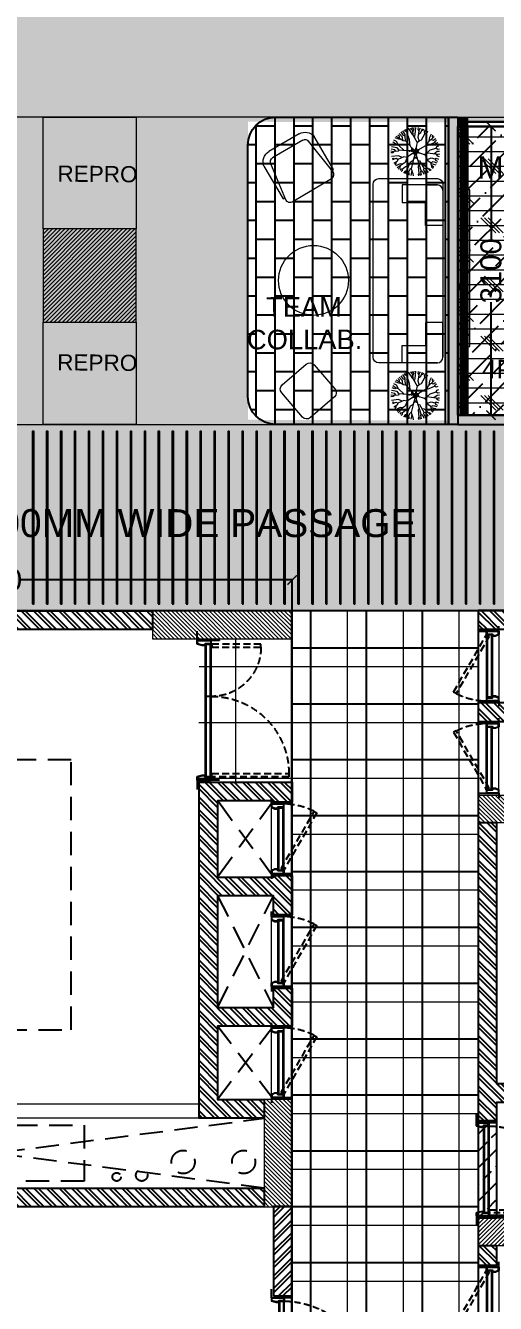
# Model space of a CAD drawing. Header units: millimetres. Extents: x 263321 to 2483465, y 33647 to 614421.
# Drawn here: x 2361209 to 2366257, y 402142 to 415866 of the extents above; entities that cross this region are included whole.
import ezdxf

# ---------------------------------------------------------------- set-up
doc = ezdxf.new("R2010")
doc.units = ezdxf.units.MM
doc.header["$PDMODE"] = 3
doc.linetypes.add('HIDDEN', pattern=[0.375, 0.25, -0.125])
for name, color, linetype, lineweight in [('A- Loose furniture', 11, 'Continuous', 5), ('A-FURN-HUMAN', 252, 'Continuous', 9), ('A-FURN-LOOSE', 24, 'Continuous', 18), ('A-FURN-MODULAR-TABLETOP', 250, 'Continuous', 13), ('A-GLASS PARTITION', 5, 'Continuous', 18), ('A-GYPSUM PARTITION', 250, 'Continuous', 35), ('A-PLAN-COLUMN', 3, 'Continuous', 0), ('A-PLAN-RCC-HATCH', 8, 'Continuous', 13), ('A-PLAN-THIN', 251, 'Continuous', 15), ('FURNITURE', 30, 'Continuous', 5), ('TOA- AV', 7, 'Continuous', 9), ('TOA-FL-CPT-1', 8, 'Continuous', 5), ('TOA-FL-CPT-4', 8, 'Continuous', 5), ('TOA-FL-TILE-3', 8, 'Continuous', 5)]:
    doc.layers.add(name, color=color, linetype=linetype, lineweight=lineweight)
for name, color, linetype in [('A-PLAN-DOOR', 7, 'Continuous'), ('A-PLAN-GRANITE', 5, 'Continuous'), ('A-PLAN-HIDDEN', 1, 'HIDDEN'), ('A-PLAN-PLASTER', 67, 'Continuous'), ('A-PLAN-TEXT', 4, 'Continuous'), ('A-PLAN-TILE', 32, 'Continuous'), ('A-PLAN-WALL', 6, 'Continuous'), ('A-PLAN-WALL HATCH', 8, 'Continuous'), ('CEILING TOA', 250, 'Continuous'), ('FIN WALL GRAPHIC', 10, 'Continuous'), ('FLOORING TOA', 7, 'Continuous'), ('TEXT', 250, 'Continuous'), ('TOA-FC-MODULAR', 7, 'Continuous')]:
    doc.layers.add(name, color=color, linetype=linetype)
doc.layers.add('GRAPHIC 3- ENCLOSED AREAS', color=7, linetype='Continuous', true_color=0x408c3b)
doc.styles.add('ARIAL', font='arial.ttf')
doc.styles.add('TEXT @ 150', font='arial.ttf', dxfattribs={"height": 225})
doc.dimstyles.new('DIM @ 150', dxfattribs={"dimtxt": 225, "dimasz": 100, "dimexe": 1, "dimexo": 0, "dimgap": 0.5, "dimtad": 0, "dimdec": 0, "dimzin": 0, "dimdsep": 46, "dimtxsty": 'TEXT @ 150', "dimblk": 'ARCHTICK', "dimcen": -2, "dimclrd": 8, "dimclre": 8, "dimclrt": 256, "dimadec": 0, "dimazin": 0, "dimtfac": 1, "dimtdec": 0, "dimtofl": 0, "dimtmove": 0, "dimatfit": 3, "dimldrblk": 'OPEN90', "dimfxl": 1, "dimtolj": 1, "dimtzin": 0, "dimlwd": -1, "dimlwe": -1, "dimarcsym": 0})
pattern_1 = [(315, (10712.74, -302687.64), (67.35192, 67.35192), []), (315, (10712.74, -302732.54), (67.35192, 67.35192), [])]
pattern_2 = [(135, (-199887.5, -305320), (-67.35192, -67.35192), []), (135, (-199887.5, -305275.1), (-67.35192, -67.35192), [])]

# ---------------------------------------------------------------- blocks, each defined once
blk = doc.blocks.new('Columns')
at = {"layer": 'A-PLAN-RCC-HATCH'}
h = blk.add_hatch(dxfattribs=at)
h.set_pattern_fill('ANSI31', color=256, scale=250, style=0)
h.set_pattern_definition([(45, (425397.9, -590762.232), (-22.0970869, 22.0970869), [])])
h.paths.add_polyline_path([(-15160, 1537), (-14160, 1537), (-14160, 2537), (-15160, 2537)])
at = {"layer": 'A-PLAN-COLUMN', "elevation": 0}
blk.add_lwpolyline([(-15160, 1537), (-14160, 1537), (-14160, 2537), (-15160, 2537)], close=True, dxfattribs=at)
blk = doc.blocks.new('A$C3F28102C')
at = {"layer": 'A-PLAN-DOOR'}
h = blk.add_hatch(dxfattribs=at)
h.set_pattern_fill('ANSI31', color=256, style=0)
h.set_pattern_definition([(315, (-1529.3283, 1000.1135), (-0.44194174, -0.44194174), [])])
h.paths.add_polyline_path([(1, -15), (0, -15), (0, 0), (1, 0)])
h.paths.add_polyline_path([(1, 0), (1, 0), (0, 0), (0, 1, 0.115729)])
h.paths.add_polyline_path([(5, -15), (4, -15), (4, 0), (5, 0)])
h.paths.add_polyline_path([(5, 0), (4, 0), (4, 0, 0.115729), (5, 1)])
at = {"layer": 'A-PLAN-DOOR', "color": 2}
for points in [[(1, 0), (1, -15), (0, -15), (0, 1)], [(4, 0), (4, -15), (5, -15), (5, 1)]]:
    blk.add_lwpolyline(points, dxfattribs=at)
for radius in [3.42, 2.42]:
    blk.add_circle((2, 3), radius, dxfattribs=at)
blk = doc.blocks.new('Door 1500 mm')
at = {"layer": 'A-PLAN-DOOR'}
for p, q in [((-749, 145), (-749, 150)), ((749, 145), (749, 150)), ((710, 60), (-710, 60)), ((-710, 60), (-710, 0)), ((710, 53), (-710, 53)), ((710, 6), (-710, 6)), ((710, 0), (-710, 0)), ((-150, 0), (-150, 53)), ((710, 60), (710, 0))]:
    blk.add_line(p, q, dxfattribs=at)
for points in [[(-750, -90), (-750, -90), (-750, 150), (-851, 150)], [(750, -89), (750, 150), (851, 150)]]:
    blk.add_lwpolyline(points, dxfattribs=at)
for points in [[(-750, 8), (-749, 8), (-749, 142), (-750, 142)], [(-748, 1), (-716, 1), (-716, 63), (-701, 63), (-701, 95), (-715, 148), (-748, 148), (-748, 140), (-749, 140), (-749, 142), (-749, 150), (-714, 150), (-699, 95), (-699, 62), (-714, 62), (-714, 0), (-749, 0), (-749, 10), (-748, 10)], [(748, 1), (716, 1), (716, 63), (701, 63), (701, 95), (715, 148), (748, 148), (748, 140), (749, 140), (749, 142), (749, 150), (714, 150), (699, 95), (699, 62), (714, 62), (714, 0), (749, 0), (749, 10), (748, 10)], [(750, 8), (749, 8), (749, 142), (750, 142)]]:
    blk.add_lwpolyline(points, close=True, dxfattribs=at)
at = {"layer": 'A-PLAN-DOOR', "linetype": 'HIDDEN', "ltscale": 300}
for points in [[(-712, -7), (-679, -7), (-679, -535), (-712, -535)], [(712, -7), (679, -7), (679, -836), (712, -836)]]:
    blk.add_lwpolyline(points, close=True, dxfattribs=at)
for centre, radius, start, end in [((-679, -7), 529, 270, 0.757), ((679, -7), 829, 179.517, 270)]:
    blk.add_arc(centre, radius, start, end, dxfattribs=at)
at = {"layer": 'A-PLAN-DOOR', "extrusion": (0, 0, -1), "yscale": 0.9981851179673188, "zscale": -0.9981851179673188, "rotation": 180}
for p, xscale in [((714, 0), 0.9981851179673188), ((-714, 0), -0.9981851179673188)]:
    blk.add_blockref('A$C3F28102C', p, dxfattribs=dict(at, xscale=xscale))
blk = doc.blocks.new('shaft door 750')
at = {"layer": 'A-PLAN-DOOR'}
for p, q in [((335, 60), (-335, 60)), ((-335, 0), (-335, 60)), ((335, 53), (-335, 53)), ((335, 6), (-335, 6)), ((335, 0), (-335, 0)), ((335, 0), (335, 60)), ((-374, -70), (-374, -65)), ((-374, -65), (-374, -70))]:
    blk.add_line(p, q, dxfattribs=at)
at = {"layer": 'A-PLAN-DOOR', "linetype": 'HIDDEN', "ltscale": 300}
blk.add_lwpolyline([(337, 60), (320, 31), (-295, 387), (-279, 415)], close=True, dxfattribs=at)
at = {"layer": 'A-PLAN-DOOR'}
for points in [[(-375, 150), (-375, 150), (-375, -70), (-430, -70)], [(375, 150), (375, 150), (375, -70), (430, -70)]]:
    blk.add_lwpolyline(points, dxfattribs=at)
for points in [[(-375, 52), (-374, 52), (-374, -62), (-375, -62)], [(-373, 58), (-341, 58), (-341, -3), (-326, -3), (-326, -35), (-340, -68), (-373, -68), (-373, -60), (-374, -60), (-374, -62), (-374, -70), (-339, -70), (-324, -35), (-324, -2), (-339, -2), (-339, 60), (-374, 60), (-374, 50), (-373, 50)], [(373, 58), (341, 58), (341, -3), (326, -3), (326, -35), (340, -68), (373, -68), (373, -60), (374, -60), (374, -62), (374, -70), (339, -70), (324, -35), (324, -2), (339, -2), (339, 60), (374, 60), (374, 50), (373, 50)], [(375, 52), (374, 52), (374, -62), (375, -62)]]:
    blk.add_lwpolyline(points, close=True, dxfattribs=at)
at = {"layer": 'A-PLAN-DOOR', "linetype": 'HIDDEN', "ltscale": 300}
blk.add_arc((338, 60), 712, 152.6807, 180, dxfattribs=at)
at = {"layer": 'A-PLAN-THIN'}
for p, q in [((395, 150), (-395, 150)), ((375, -70), (-375, -70))]:
    blk.add_line(p, q, dxfattribs=at)
at = {"layer": 'A-PLAN-DOOR', "xscale": -0.9973404255317604, "yscale": 0.9973404255317604, "zscale": 0.9973404255317604}
blk.add_blockref('A$C3F28102C', (339, 60), dxfattribs=at)
blk = doc.blocks.new('AHU-1')
at = {"layer": 'A-PLAN-RCC-HATCH'}
h = blk.add_hatch(dxfattribs=at)
h.set_pattern_fill('ANSI31', color=256, scale=10, angle=90, style=0)
h.set_pattern_definition([(135, (10312.298, -303006.3), (-22.4506403, -22.4506403), [])])
h.paths.add_polyline_path([(2888, 3412), (2888, 3712), (1388, 3712), (1388, 3412)])
h = blk.add_hatch(dxfattribs=at)
h.set_pattern_fill('ANSI31', color=256, scale=10, angle=90, style=0)
h.set_pattern_definition([(135, (-181218.03, -403792.354), (-22.4506403, -22.4506403), [])])
h.paths.add_polyline_path([(2588, -2688), (2888, -2688), (2888, -1538), (2588, -1538)])
at = {"layer": 'A-PLAN-WALL HATCH'}
h = blk.add_hatch(dxfattribs=at)
h.set_pattern_fill('ANSI32', color=256, scale=10, angle=-90, style=0)
h.set_pattern_definition(pattern_1)
h.paths.add_polyline_path([(1388, 3712), (1388, 3512), (-3412, 3512), (-3412, -1538), (-3612, -1538), (-3612, 3712)])
h = blk.add_hatch(dxfattribs=at)
h.set_pattern_fill('ANSI32', color=256, scale=10, angle=-90, style=0)
h.set_pattern_definition(pattern_1)
h.paths.add_polyline_path([(2588, -1738), (1888, -1738), (1888, 1872), (2888, 1872), (2888, 1657), (2688, 1657), (2688, 1672), (2088, 1672), (2088, 852), (2688, 852), (2688, 867), (2888, 867), (2888, 447), (2688, 447), (2688, 652), (2088, 652), (2088, -548), (2688, -548), (2688, -343), (2888, -343), (2888, -748), (2088, -748), (2088, -1538), (2588, -1538)])
h = blk.add_hatch(dxfattribs=at)
h.set_pattern_fill('ANSI32', color=256, scale=10, angle=-90, style=0)
h.set_pattern_definition(pattern_1)
h.paths.add_polyline_path([(2588, -2688), (-3212, -2688), (-3212, -2488), (2588, -2488)])
at = {"layer": 'A-PLAN-COLUMN', "elevation": 0}
for points in [[(2888, 3412), (2888, 3712), (1388, 3712), (1388, 3412)], [(2588, -2688), (2888, -2688), (2888, -1538), (2588, -1538)]]:
    blk.add_lwpolyline(points, close=True, dxfattribs=at)
at = {"layer": 'A-PLAN-HIDDEN', "ltscale": 1000}
for p, q in [((2688, 852), (2088, 1672)), ((2688, 1672), (2088, 852)), ((2088, 652), (2688, -548)), ((2088, -548), (2688, 652)), ((2688, -748), (2088, -1538)), ((2688, -1538), (2088, -748)), ((-3212, -2488), (2588, -1738)), ((2588, -2488), (-3212, -1738))]:
    blk.add_line(p, q, dxfattribs=at)
at = {"layer": 'A-PLAN-HIDDEN', "ltscale": 1000, "elevation": 0}
for points in [[(-2087, -788), (513, -788), (513, 2112), (-2087, 2112)], [(-97, -2413), (-97, -1813), (653, -1813), (653, -2413)]]:
    blk.add_lwpolyline(points, close=True, dxfattribs=at)
at = {"layer": 'A-PLAN-HIDDEN', "ltscale": 1000}
for centre, radius in [((1717, -2208), 125), ((2367, -2208), 125), ((1003, -2368), 45.1), ((1272, -2351), 61.9)]:
    blk.add_circle(centre, radius, dxfattribs=at)
at = {"layer": 'A-PLAN-THIN'}
for p, q in [((1888, -1588), (-3212, -1588)), ((1888, -1738), (-3212, -1738))]:
    blk.add_line(p, q, dxfattribs=at)
at = {"layer": 'A-PLAN-WALL', "elevation": 0}
for points in [[(1388, 3712), (1388, 3512), (-3412, 3512), (-3412, -1538), (-3612, -1538), (-3612, 3712), (1388, 3712)], [(2588, -1738), (1888, -1738), (1888, 1872), (2888, 1872), (2888, 1657), (2688, 1657), (2688, 1672), (2088, 1672), (2088, 852), (2688, 852), (2688, 867), (2888, 867), (2888, 447), (2688, 447), (2688, 652), (2088, 652), (2088, -548), (2688, -548), (2688, -343), (2888, -343), (2888, -748), (2888, -748), (2888, -748), (2088, -748), (2088, -1538), (2588, -1538), (2588, -1738)], [(2588, -2688), (-3212, -2688), (-3212, -2488), (2588, -2488), (2588, -2688)]]:
    blk.add_lwpolyline(points, dxfattribs=at)
at = {"layer": 'A-PLAN-DOOR', "xscale": -1, "rotation": 90}
blk.add_blockref('Door 1500 mm', (2017, 2642), dxfattribs=at)
at = {"layer": 'A-PLAN-DOOR', "extrusion": (-4.04354e-14, 1.89327e-28, -1), "xscale": -1, "zscale": -1, "rotation": 90}
for p in [(-2738, 1262), (-2738, 52), (-2738, -1143)]:
    blk.add_blockref('shaft door 750', p, dxfattribs=at)
blk = doc.blocks.new('door')
at = {"layer": 'A-PLAN-DOOR'}
for p, q in [((-510, -12), (-510, 48)), ((-510, 48), (510, 48)), ((-510, 41), (510, 41)), ((510, -12), (510, 48)), ((-549, -97), (-549, -102)), ((-510, -6), (510, -6)), ((-510, -12), (510, -12)), ((549, -97), (549, -102))]:
    blk.add_line(p, q, dxfattribs=at)
at = {"layer": 'A-PLAN-DOOR', "linetype": 'HIDDEN', "ltscale": 300}
blk.add_lwpolyline([(-512, 55), (-479, 55), (-479, 1078), (-512, 1078)], close=True, dxfattribs=at)
at = {"layer": 'A-PLAN-DOOR'}
for points in [[(-550, 137), (-550, -102), (-651, -102)], [(550, 138), (550, 138), (550, -102), (651, -102)]]:
    blk.add_lwpolyline(points, dxfattribs=at)
for points in [[(-550, 40), (-549, 40), (-549, -94), (-550, -94)], [(-548, 46), (-516, 46), (-516, -16), (-501, -16), (-501, -47), (-515, -101), (-548, -101), (-548, -92), (-549, -92), (-549, -94), (-549, -102), (-514, -102), (-499, -47), (-499, -14), (-514, -14), (-514, 48), (-549, 48), (-549, 38), (-548, 38)], [(548, 46), (516, 46), (516, -16), (501, -16), (501, -47), (515, -101), (548, -101), (548, -92), (549, -92), (549, -94), (549, -102), (514, -102), (499, -47), (499, -14), (514, -14), (514, 48), (549, 48), (549, 38), (548, 38)], [(550, 40), (549, 40), (549, -94), (550, -94)]]:
    blk.add_lwpolyline(points, close=True, dxfattribs=at)
at = {"layer": 'A-PLAN-DOOR', "linetype": 'HIDDEN', "ltscale": 300}
blk.add_arc((-541, 27), 1053, 1.5218, 86.6042, dxfattribs=at)
at = {"layer": 'A-PLAN-DOOR', "extrusion": (0, 0, -1), "xscale": -0.9981851179673188, "yscale": 0.9981851179673188, "zscale": -0.9981851179673188}
blk.add_blockref('A$C3F28102C', (514, 48), dxfattribs=at)
blk = doc.blocks.new('Rest Room-1.01')
at = {"layer": 'A-PLAN-GRANITE'}
h = blk.add_hatch(dxfattribs=at)
h.set_pattern_fill('ANSI33', color=256, scale=40, angle=450, style=0)
h.set_pattern_definition([(45, (-2169802.26, 6498553.16), (179.605122, -179.605122), []), (45, (-2169802.26, 6498732.77), (179.605122, -179.605122), [127, -63.5])])
h.paths.add_polyline_path([(-5007, -1362), (-5007, -2402), (-4807, -2402), (-4807, -1362)])
at = {"layer": 'A-PLAN-RCC-HATCH'}
h = blk.add_hatch(dxfattribs=at)
h.set_pattern_fill('ANSI31', color=256, scale=10, angle=90, style=0)
h.set_pattern_definition([(135, (-207808.61, -302281.95), (-22.4506403, -22.4506403), [])])
h.paths.add_polyline_path([(-5007, 2138), (-2607, 2138), (-2607, 1838), (-5007, 1838)])
h = blk.add_hatch(dxfattribs=at)
h.set_pattern_fill('ANSI31', color=256, scale=250, angle=180, style=0)
h.set_pattern_definition([(225, (-26482.924, 426136.474), (22.097087, -22.097087), [])])
h.paths.add_polyline_path([(-5007, -2402), (-1932, -2402), (-1932, -2702), (-5007, -2702)])
at = {"layer": 'A-PLAN-WALL HATCH'}
h = blk.add_hatch(dxfattribs=at)
h.set_pattern_fill('ANSI32', color=256, scale=10, style=0)
h.set_pattern_definition([(315, (-199381.59, 295208.05), (-67.35192, -67.35192), []), (315, (-199336.69, 295208.05), (-67.35192, -67.35192), [])])
h.paths.add_polyline_path([(-3907, 1838), (-3907, -962), (-4807, -962), (-4807, 1838), (-5007, 1838), (-5007, -1362), (-4807, -1362), (-4807, -1162), (-3047, -1162), (-3047, -1062), (-3707, -1062), (-3707, 665), (-3707, 825), (-3707, 825), (-3707, 1838)])
h = blk.add_hatch(dxfattribs=at)
h.set_pattern_fill('ANSI32', color=256, scale=250, angle=360, style=0)
h.set_pattern_definition([(315, (349188.31, -431265.38), (-66.29126, -66.29126), []), (315, (349232.5, -431265.38), (-66.29126, -66.29126), [])])
h.paths.add_polyline_path([(-5007, -2702), (-5007, -2912), (-4807, -2912), (-4807, -2702)])
at = {"layer": 'A-PLAN-COLUMN', "elevation": 0}
for points in [[(-5007, 2138), (-2607, 2138), (-2607, 1838), (-5007, 1838)], [(-5007, -2402), (-1932, -2402), (-1932, -2702), (-5007, -2702)]]:
    blk.add_lwpolyline(points, close=True, dxfattribs=at)
at = {"layer": 'A-PLAN-GRANITE', "elevation": 0}
blk.add_lwpolyline([(-5007, -1362), (-5007, -2402), (-4807, -2402), (-4807, -1362), (-5007, -1362)], dxfattribs=at)
at = {"layer": 'A-PLAN-PLASTER', "elevation": 0}
blk.add_lwpolyline([(-4890, -2392), (-2042, -2392), (-2042, -1742), (-1922, -1742), (-1922, -2392), (-1167, -2392), (-1167, -1258)], dxfattribs=at)
at = {"layer": 'A-PLAN-TILE', "elevation": 0}
blk.add_lwpolyline([(-2057, -2377), (-4890, -2377), (-4890, -2385), (-2057, -2385), (-2057, -2377)], dxfattribs=at)
at = {"layer": 'A-PLAN-WALL', "elevation": 0}
for points in [[(-3907, 1838), (-3907, -962), (-4807, -962), (-4807, 1838), (-5007, 1838), (-5007, -1362), (-4807, -1362), (-4807, -1162), (-3047, -1162), (-3047, -1062), (-3707, -1062), (-3707, 665), (-3707, 665), (-3707, 825), (-3707, 825), (-3707, 1838), (-3907, 1838)], [(-5007, -2702), (-5007, -2912), (-4807, -2912), (-4807, -2702), (-5007, -2702)]]:
    blk.add_lwpolyline(points, dxfattribs=at)
at = {"layer": 'A-PLAN-DOOR', "extrusion": (0, 0, -1), "xscale": 0.9090909090882632, "yscale": 0.9090909090882632, "zscale": -0.9090909090882632, "rotation": 90}
blk.add_blockref('door', (4934, -1882), dxfattribs=at)
at = {"layer": 'A-PLAN-DOOR', "rotation": 90}
blk.add_blockref('shaft door 750', (-4857, -3307), dxfattribs=at)
blk = doc.blocks.new("Service Shafts'")
at = {"layer": 'A-PLAN-WALL HATCH'}
h = blk.add_hatch(dxfattribs=at)
h.set_pattern_fill('ANSI32', color=256, scale=10, angle=90, style=0)
h.set_pattern_definition(pattern_2)
h.paths.add_polyline_path([(-5712, 880), (-4662, 880), (-4662, 1080), (-5712, 1080)])
h = blk.add_hatch(dxfattribs=at)
h.set_pattern_fill('ANSI32', color=256, scale=10, angle=90, style=0)
h.set_pattern_definition(pattern_2)
h.paths.add_polyline_path([(-5712, -110), (-4662, -110), (-4662, 90), (-5712, 90)])
at = {"layer": 'A-PLAN-WALL'}
for points in [[(-5712, 880), (-4662, 880), (-4662, 1080), (-5712, 1080)], [(-5712, -110), (-4662, -110), (-4662, 90), (-5712, 90)]]:
    blk.add_lwpolyline(points, close=True, dxfattribs=at)
at = {"layer": 'A-PLAN-DOOR', "rotation": 90}
blk.add_blockref('shaft door 750', (-5563, 485), dxfattribs=at)
at = {"layer": 'A-PLAN-DOOR', "extrusion": (4.04354e-14, 1.57772e-28, -1), "zscale": -1, "rotation": 270}
blk.add_blockref('shaft door 750', (5563, -505), dxfattribs=at)
blk = doc.blocks.new('CHOREE')
at = {"layer": 'A-PLAN-WALL HATCH'}
h = blk.add_hatch(dxfattribs=at)
h.set_pattern_fill('ANSI32', color=256, scale=10, style=0)
h.set_pattern_definition([(45, (-226567.75, -301206.32), (-67.35192, 67.35192), []), (45, (-226522.85, -301206.32), (-67.35192, 67.35192), [])])
h.paths.add_polyline_path([(-35043, -2010), (-34843, -2010), (-34843, -1050), (-35043, -1050)])
at = {"layer": 'A-PLAN-WALL', "elevation": 0}
blk.add_lwpolyline([(-35043, -2010), (-34843, -2010), (-34843, -1050), (-35043, -1050)], close=True, dxfattribs=at)
for name, p in [("Service Shafts'", (-27130, 4270)), ('AHU-1', (-37730, 1637, 0)), ('Rest Room-1.01', (-27836, 1232, 0))]:
    blk.add_blockref(name, p)
at = {"layer": 'A-PLAN-DOOR', "extrusion": (-4.19294e-29, -5.88976e-28, -1), "xscale": 0.9090909090882631, "yscale": 0.9090909090882631, "zscale": -0.9090909090909208, "rotation": 90}
blk.add_blockref('door', (34970, -2530, 0), dxfattribs=at)
blk = doc.blocks.new('BIG CHOORE')
blk.add_blockref('CHOREE', (-2408, -1909))
blk = doc.blocks.new('mb-cay83')
at = {"color": 92}
for points in [[(-217, 236), (-297, 249), (-362, 284)], [(-279, 304), (-318, 300), (-334, 312)], [(-147, 195), (-196, 213), (-307, 335)], [(-251, 273), (-240, 311), (-268, 363)], [(-190, 339), (-212, 343), (-239, 380)], [(-84, 370), (-116, 386), (-127, 423)], [(6, 195), (-48, 253), (-84, 370), (-65, 401), (-69, 434)], [(26, 329), (-21, 391), (-23, 437)], [(43, 138), (6, 196), (31, 362), (66, 394), (79, 428)], [(45, 375), (31, 417), (35, 434)], [(137, 201), (107, 275), (128, 344), (159, 367), (172, 399)], [(128, 343), (113, 373), (132, 414)], [(201, 271), (180, 315), (203, 384)], [(219, 274), (239, 364)], [(243, 93), (249, 138), (322, 222), (319, 240), (345, 272)], [(255, 280), (282, 279), (304, 313)], [(322, 222), (360, 253)], [(-192, -1), (-226, 40), (-289, 21), (-418, 39), (-442, 20), (-482, 27)], [(-422, 36), (-476, 65)], [(-357, 31), (-390, 75), (-465, 105)], [(-426, 89), (-431, 119), (-455, 134)], [(-226, 40), (-247, 89), (-362, 154), (-399, 145), (-443, 164)], [(-364, 154), (-373, 188), (-417, 211)], [(156, 16), (164, 49), (309, 130), (336, 127), (415, 162)], [(237, 40), (266, 23), (410, 33), (429, 20), (454, 26)], [(309, 130), (316, 158), (388, 213)], [(344, 73), (378, 113), (426, 135)], [(410, 33), (425, 54), (449, 58)], [(-290, -53), (-346, -37), (-486, -21)], [(-391, -86), (-417, -70), (-486, -58)], [(-431, -93), (-483, -90)], [(-341, -80), (-468, -166)], [(-394, -197), (-453, -210)], [(-127, -137), (-244, -146), (-394, -197), (-411, -225), (-439, -242)], [(-315, -234), (-351, -229), (-420, -277)], [(-222, -222), (-315, -234), (-329, -264), (-397, -312)], [(99, -196), (84, -259), (136, -375), (176, -388), (216, -449)], [(159, -78), (197, -136), (363, -212), (364, -232), (401, -262)], [(266, -167), (281, -225), (331, -291), (358, -290), (374, -306)], [(313, -115), (336, -140), (386, -167), (406, -157), (441, -162)], [(358, -102), (413, -79), (457, -78)], [(363, -212), (417, -230)], [(386, -167), (387, -186), (427, -204)], [(-233, -275), (-298, -285), (-368, -348)], [(-277, -348), (-309, -404)], [(-254, -310), (-256, -356), (-280, -426)], [(-142, -364), (-212, -402), (-239, -451)], [(-152, -403), (-199, -471)], [(-37, -254), (-141, -362), (-153, -401), (-142, -430), (-162, -484)], [(-44, -347), (-89, -386), (-111, -498)], [(-18, -410), (-51, -432), (-64, -505)], [(-14, -450), (-22, -508)], [(97, -288), (67, -364), (82, -498)], [(133, -438), (118, -460), (126, -487)], [(136, -373), (122, -407), (148, -479)], [(192, -413), (216, -411), (240, -434)], [(230, -285), (221, -327), (263, -418)], [(260, -329), (300, -389)], [(330, -290), (323, -315), (349, -338)]]:
    blk.add_lwpolyline(points, dxfattribs=at)
for points in [[(-188, 404), (-175, 365), (-192, 344), (-135, 216), (-147, 195), (-24, -18, 0.019353), (-3, -52), (95, -194), (195, -232), (262, -331), (292, -337), (324, -366)], [(287, 328), (255, 280), (201, 271), (171, 217), (51, 162), (-3, -1, 0.076209), (-29, -158, -0.022456), (-31, -205), (-46, -345), (-22, -367), (-15, -449), (8, -463), (11, -507)], [(-342, -375), (-320, -348), (-277, -348), (-230, -271), (-222, -222), (-84, -98, -0.110053), (75, -9), (344, 73), (374, 65), (444, 78)], [(-95, -20, 0.642906), (-55, 36)], [(-47, 21, -0.642906), (-79, -23, 0.642906), (-47, 21)], [(-60, 43, 0.044203), (-63, 50)], [(-59, 43, 0.22063), (-37, 21, -0.342135), (-12, -18)], [(-55, 36, 0.662753), (13, 45)], [(4, 19, 0.059641), (2, 12, -0.447363), (-51, -28)], [(-1, 3, 0.437311), (25, -45)], [(1, 11, 0.437311), (33, -47, -0.437311), (1, 11, 0.437311), (33, -47)], [(8, 33, 0.606738), (55, -15)], [(13, 47, 0.010174), (12, 45)], [(118, 4, 0.763825), (120, -68)], [(144, 12, 0.763825), (146, -75)], [(-477, -129), (-458, -123), (-430, -91), (-341, -80), (-192, -1), (-141, -11, 0.016539), (-107, -16, -0.028604), (-48, -27), (317, -116), (355, -101), (450, -124)], [(-26, -152, 0.686137), (-101, -114)], [(-59, -76, 0.619642), (-73, -24)], [(-22, -113, 0.686137), (-72, -88)], [(-18, -77, 0.388669), (-55, -28)], [(-52, -70, -0.452988), (15, -78, 0.452988), (-52, -70)], [(-37, -56, 0.619642), (-44, -30)], [(-40, -31, 0.377646), (-6, -10, -0.377646), (-40, -31, 0.377646), (-6, -10)], [(5, -64, 0.452988), (-40, -58)], [(-32, -5, 0.348206), (20, -25)], [(-32, -52, 0.354537), (-26, -15)], [(-31, -7, 0.648208), (-4, -4)], [(-29, -10, 0.348206), (14, -27)], [(5, -40, 0.247601), (-29, -49)], [(-15, -49, 0.388669), (-28, -33)], [(-27, -33, 0.377646), (-10, -23)], [(-4, -50, 0.452988), (-27, -47)], [(9, -29, -0.348206), (-26, -15, 0.348206), (9, -29, -0.348206), (-26, -15)], [(-23, -44, 0.354537), (-20, -25)], [(-23, -34, 0.121644), (-5, -33)], [(2, -39, -0.20476), (-22, -22, 0.20476), (2, -39)], [(-21, -23, -0.157968), (-16, -50, 0.157968), (-21, -23)], [(-15, -48, 0.157968), (-20, -25)], [(-20, -25, 0.348206), (-3, -32)], [(-6, -33, 0.110053), (-20, -41)], [(-11, -41, 0.197173), (-20, -34)], [(-15, -45, 0.157968), (-19, -27)], [(19, -44, 0.454701), (-18, -70)], [(28, -46, 0.454701), (-18, -78)], [(9, -69, 0.697987), (-18, -76)], [(15, -27, 0.302391), (-17, -65)], [(10, -28, 0.302391), (-17, -60)], [(-17, -30, 0.20476), (-8, -37)], [(-15, -40, 0.157968), (-17, -31)], [(-17, -38, 0.131172), (-13, -32)], [(3, -40, 0.454701), (-16, -53)], [(-9, -22, 0.233758), (-6, -48)], [(-4, -51, -0.233758), (-8, -18, 0.233758), (-4, -51)], [(2, -39, -0.437311), (-9, -20, 0.437311), (2, -39)], [(23, -79, 0.398626), (-7, -37)], [(-5, -8, 0.606738), (14, -27)], [(25, -24, 0.507555), (9, -69)], [(35, -21, 0.507555), (15, -78)], [(45, -18, 0.507555), (21, -86)], [(25, -79, 0.186774), (30, -100)], [(39, -20, 0.763825), (39, -49)]]:
    blk.add_lwpolyline(points, format="xyb", dxfattribs=at)
blk = doc.blocks.new('BAYCH')
at = {"layer": 'A-FURN-LOOSE', "color": 153, "ltscale": 0.95}
for p, q in [((38347006, -237001), (38347006, -236619)), ((38347087, -237001), (38347087, -236619))]:
    blk.add_line(p, q, dxfattribs=at)
for points in [[(38347115, -236491), (38347531, -236491, -0.464525), (38347531, -236491), (38347531, -236513)], [(38347128, -236570), (38347548, -236511, -0.464525), (38347606, -236560), (38347606, -237060, -0.464525), (38347548, -237109), (38347128, -237050)], [(38347531, -237106), (38347531, -237128, -0.464525), (38347531, -237128), (38347115, -237129)]]:
    blk.add_lwpolyline(points, format="xyb", dxfattribs=at)
for centre, radius, start, end in [((38347137, -236619), 130, 99.6643, 180), ((38347137, -236619), 50, 99.6643, 180), ((38347137, -237001), 130, 180, 260.3357), ((38347137, -237001), 50, 180, 260.3357)]:
    blk.add_arc(centre, radius, start, end, dxfattribs=at)
blk = doc.blocks.new('_ArchTick')
at = {"color": 0, "linetype": 'ByBlock', "const_width": 0.15}
blk.add_lwpolyline([(-0.5, -0.5), (0.5, 0.5)], dxfattribs=at)
blk = doc.blocks.new('*D332')
at = {"layer": 'Defpoints', "color": 0, "transparency": 16777216}
for p in [(2364072, 409912), (2357572, 409582), (2364072, 409582)]:
    blk.add_point(p, dxfattribs=at)
at = {"layer": 'FIN WALL GRAPHIC', "color": 8, "linetype": 'HIDDEN', "transparency": 16777216}
for p, q in [((2357572, 409582), (2357572, 409913)), ((2357572, 409912), (2360485, 409912)), ((2364072, 409912), (2361158, 409912)), ((2364072, 409582), (2364072, 409913))]:
    blk.add_line(p, q, dxfattribs=at)
at = {"layer": 'FIN WALL GRAPHIC', "color": 8, "linetype": 'ByBlock', "transparency": 16777216, "xscale": 100, "yscale": 100, "zscale": 100, "rotation": 180}
blk.add_blockref('_ArchTick', (2357572, 409912), dxfattribs=at)
at = {"layer": 'FIN WALL GRAPHIC', "color": 8, "linetype": 'ByBlock', "transparency": 16777216, "xscale": 100, "yscale": 100, "zscale": 100}
blk.add_blockref('_ArchTick', (2364072, 409912), dxfattribs=at)
at = {"layer": 'FIN WALL GRAPHIC', "transparency": 16777216, "insert": (2360822, 409912), "char_height": 225, "attachment_point": 5, "style": 'TEXT @ 150'}
blk.add_mtext('\\A1;6500', dxfattribs=at)
blk = doc.blocks.new('_Open90')
at = {"color": 0, "linetype": 'ByBlock'}
for p, q in [((0, 0), (-1, 0)), ((-0.5, 0.5), (0, 0)), ((0, 0), (-0.5, -0.5))]:
    blk.add_line(p, q, dxfattribs=at)
blk = doc.blocks.new('*D333')
at = {"layer": 'Defpoints', "color": 0, "transparency": 16777216}
for p in [(2365952, 414782), (2365952, 411682), (2366209, 411682)]:
    blk.add_point(p, dxfattribs=at)
at = {"layer": 'FIN WALL GRAPHIC', "color": 8, "linetype": 'HIDDEN', "transparency": 16777216}
for p, q in [((2365952, 414782), (2366210, 414782)), ((2366209, 414782), (2366209, 413568)), ((2366209, 411682), (2366209, 412896)), ((2365952, 411682), (2366210, 411682))]:
    blk.add_line(p, q, dxfattribs=at)
at = {"layer": 'FIN WALL GRAPHIC', "color": 8, "linetype": 'ByBlock', "transparency": 16777216, "xscale": 100, "yscale": 100, "zscale": 100}
for p, rotation in [((2366209, 414782), 90), ((2366209, 411682), 270)]:
    blk.add_blockref('_ArchTick', p, dxfattribs=dict(at, rotation=rotation))
at = {"layer": 'FIN WALL GRAPHIC', "transparency": 16777216, "insert": (2366209, 413232), "char_height": 225, "attachment_point": 5, "rotation": 90, "style": 'TEXT @ 150'}
blk.add_mtext('\\A1;3100', dxfattribs=at)
blk = doc.blocks.new('A$C60412B90')
at = {"layer": 'TOA- AV', "color": 6}
for p, q in [((-100, 55), (1343, 55)), ((-37, 55), (30, 91)), ((1280, 55), (1213, 91))]:
    blk.add_line(p, q, dxfattribs=at)
at = {"layer": 'TOA- AV', "color": 30, "true_color": 0xf8991e}
blk.add_line((257, 111), (987, 111), dxfattribs=at)
for points in [[(987, 111), (987, 131), (257, 131), (257, 111)], [(403, 91), (464, 91)], [(825, 91), (764, 91)]]:
    blk.add_lwpolyline(points, dxfattribs=at)
at = {"layer": 'TOA- AV', "color": 6}
for points in [[(1343, 55), (1343, 20), (-100, 20), (-100, 55)], [(30, 91), (1213, 91)]]:
    blk.add_lwpolyline(points, dxfattribs=at)
at = {"layer": 'TOA- AV', "color": 30, "true_color": 0xf8991e}
for points in [[(403, 111), (464, 111), (464, 91), (403, 91)], [(825, 111), (764, 111), (764, 91), (825, 91)]]:
    blk.add_lwpolyline(points, close=True, dxfattribs=at)

msp = doc.modelspace()

# ---------------------------------------------------------------- hatches: boundary and pattern name
at = {"layer": 'A-GYPSUM PARTITION'}
h = msp.add_hatch(color=20, dxfattribs=at)
h.dxf.hatch_style = 1
h.paths.add_polyline_path([(2365751.233, 414882.231), (2365851.233, 414882.231), (2365851.233, 411582.059), (2365751.233, 411582.059)])
h = msp.add_hatch(color=20, dxfattribs=at)
h.dxf.hatch_style = 1
h.paths.add_polyline_path([(2365851.233, 414782.231), (2365951.233, 414782.231), (2365951.233, 414882.231), (2365851.233, 414882.231)])
h = msp.add_hatch(color=20, dxfattribs=at)
h.dxf.hatch_style = 1
h.paths.add_polyline_path([(2365851.233, 411582.061), (2379195.883, 411581.892), (2379195.883, 411681.892), (2365851.233, 411682.061)])
at = {"layer": 'CEILING TOA', "true_color": 0x939598}
h = msp.add_hatch(dxfattribs=at)
h.set_pattern_fill('ANSI36', color=252, scale=50)
h.set_pattern_definition([(45, (13069.08, -8478.74), (84.189901, 308.696304), [396.875, -79.375, 0, -79.375])])
h.paths.add_polyline_path([(2368301.233, 414182.146), (2366401.233, 414182.146), (2366401.233, 412282.146), (2368301.233, 412282.146)], flags=16)
h.paths.add_polyline_path([(2368851.233, 411682.061), (2365851.233, 411682.061), (2365851.233, 414782.231), (2368851.233, 414782.231)])
at = {"layer": 'FLOORING TOA', "true_color": 0xf26722}
h = msp.add_hatch(dxfattribs=at)
h.set_pattern_fill('AR-B816', color=30, angle=90)
h.set_pattern_definition([(90, (13069.08, -8478.74), (-203.2, 1e-14), []), (180, (13069.08, -8478.74), (-203.2, -203.2), [203.2, -203.2])])
h.paths.add_polyline_path([(2365751.208, 414882.231), (2363896.793, 414882.225, 0.414211148), (2363596.796, 414582.225), (2363596.796, 411882.061, 0.414213662), (2363896.796, 411582.061), (2365751.21, 411582.059)])
at = {"layer": 'TOA-FC-MODULAR'}
h = msp.add_hatch(dxfattribs=at)
h.set_pattern_fill('_USER', color=252, scale=600, angle=270, double=1, pattern_type=0)
h.set_pattern_definition([(270, (2366071.8, 394782.05), (600, -1e-13), []), (0, (2366071.8, 394782.05), (0, 600), [])])
h.paths.add_polyline_path([(2364071.796, 409582.052), (2366071.796, 409582.052), (2366071.796, 394782.052), (2364071.796, 394782.052)])
at = {"layer": 'TOA-FL-CPT-1', "true_color": 0xc7c8ca}
h = msp.add_hatch(dxfattribs=at)
h.set_pattern_fill('AR-PARQ1', color=9, scale=3)
h.set_pattern_definition([(90, (90021.1, 24147), (-914.4, 914.4), [914.4, -914.4]), (90, (90173.5, 24147), (-914.4, 914.4), [914.4, -914.4]), (90, (90325.9, 24147), (-914.4, 914.4), [914.4, -914.4]), (90, (90478.3, 24147), (-914.4, 914.4), [914.4, -914.4]), (90, (90630.7, 24147), (-914.4, 914.4), [914.4, -914.4]), (90, (90783.1, 24147), (-914.4, 914.4), [914.4, -914.4]), (90, (90935.5, 24147), (-914.4, 914.4), [914.4, -914.4]), (0, (90021.1, 25061.4), (914.4, -914.4), [914.4, -914.4]), (0, (90021.1, 25213.8), (914.4, -914.4), [914.4, -914.4]), (0, (90021.1, 25366.2), (914.4, -914.4), [914.4, -914.4]), (0, (90021.1, 25518.6), (914.4, -914.4), [914.4, -914.4]), (0, (90021.1, 25671), (914.4, -914.4), [914.4, -914.4]), (0, (90021.1, 25823.4), (914.4, -914.4), [914.4, -914.4]), (0, (90021.1, 25975.8), (914.4, -914.4), [914.4, -914.4])])
edge = h.paths.add_edge_path()
edge.add_arc((2396128.727, -119195.432), 546828.493, 90.92532943, 95.29958843)
edge.add_line((2345621.769, 425295.567), (2345621.769, 409482.052))
edge.add_line((2345621.769, 409482.052), (2347129.201, 409481.857))
edge.add_arc((2347102.083, 408732.348), 750, 0, 87.9279004, ccw=False)
edge.add_line((2347852.083, 408732.348), (2347852.23, 389991.103))
edge.add_line((2347852.23, 389991.103), (2342396.706, 389991.103))
edge.add_line((2342396.706, 389991.103), (2342397.172, 380682.159))
edge.add_line((2342397.172, 380682.159), (2351396.796, 380682.159))
edge.add_line((2351396.796, 380682.159), (2351396.796, 379682.052))
edge.add_line((2351396.796, 379682.052), (2350496.796, 379682.052))
edge.add_line((2350496.796, 379682.052), (2350496.796, 377891.004))
edge.add_arc((2372893.597, 61240.666), 317441.417, 85.95303216, 94.04581501, ccw=False)
edge.add_line((2395296.77, 377890.553), (2395296.77, 379682.052))
edge.add_line((2395296.77, 379682.052), (2394396.796, 379682.052))
edge.add_line((2394396.796, 379682.052), (2394396.796, 380682.052))
edge.add_line((2394396.796, 380682.052), (2405177.531, 380682.052))
edge.add_line((2405177.531, 380682.052), (2405177.531, 389182.052))
edge.add_line((2405177.531, 389182.052), (2406496.796, 389182.052))
edge.add_line((2406496.796, 389182.052), (2406496.796, 383082.052))
edge.add_line((2406496.796, 383082.052), (2408136.796, 383082.052))
edge.add_line((2408136.796, 383082.052), (2408136.796, 389182.052))
edge.add_line((2408136.796, 389182.052), (2413779.159, 389181.861))
edge.add_line((2413779.159, 389181.861), (2414010.251, 390682.052))
edge.add_line((2414010.251, 390682.052), (2405396.796, 390682.052))
edge.add_line((2405396.796, 390682.052), (2405396.796, 411581.926))
edge.add_line((2405396.796, 411581.926), (2403146.796, 411581.926))
edge.add_arc((2403146.796, 411881.926), 300, 180, 270, ccw=False)
edge.add_line((2402846.796, 411881.926), (2402846.796, 413382.052))
edge.add_arc((2403146.796, 413382.052), 300, 90, 180, ccw=False)
edge.add_line((2403146.796, 413682.052), (2417553.202, 413682.052))
edge.add_line((2417553.202, 413682.052), (2417799.7, 415282.257))
edge.add_line((2417799.7, 415282.257), (2411837.001, 415281.729))
edge.add_line((2411837.001, 415281.729), (2411837.001, 417657.174))
edge.add_line((2411837.001, 417657.174), (2416421.528, 417657.174))
edge.add_line((2416421.528, 417657.174), (2416421.528, 418657.174))
edge.add_line((2416421.528, 418657.174), (2411836.796, 418657.174))
edge.add_line((2411836.796, 418657.174), (2411836.796, 421262.052))
edge.add_line((2411836.796, 421262.052), (2410296.796, 421262.052))
edge.add_line((2410296.796, 421262.052), (2410296.796, 415281.575))
edge.add_line((2410296.796, 415281.575), (2402846.796, 415281.575))
edge.add_line((2402846.796, 415281.575), (2402846.796, 424532.052))
edge.add_line((2402846.796, 424532.052), (2402846.796, 424581.286))
edge.add_line((2402846.796, 424581.286), (2395396.796, 424582.052))
edge.add_line((2395396.796, 424582.052), (2395396.796, 423682.052))
edge.add_line((2395396.796, 423682.052), (2394396.796, 423682.052))
edge.add_line((2394396.796, 423682.052), (2394396.796, 424581.86))
edge.add_line((2394396.796, 424581.86), (2387296.514, 424582.052))
edge.add_line((2387296.514, 424582.052), (2387297.806, 427561.749))
h.paths.add_polyline_path([(2357571.796, 409582.052), (2403896.373, 409582.052), (2403899.547, 394952.31), (2375096.795, 394783.782), (2375096.795, 396862.052), (2373596.796, 396864.771), (2373596.796, 394782.052), (2369971.795, 394800.838), (2370046.875, 396862.052), (2368385.069, 396703.686), (2368471.796, 394819.625), (2357571.796, 394782.052)], flags=16)
h.paths.add_polyline_path([(2363596.796, 414832.306), (2384296.459, 414782.218), (2384296.434, 411581.926), (2384538.462, 411581.927), (2384538.462, 409582.052), (2378653.494, 409582.052), (2378650.056, 411581.898), (2363596.796, 411631.98)], flags=16)
h.paths.add_polyline_path([(2392707.043, 411682.849), (2384396.821, 411683.632), (2384396.821, 414782.218), (2392707.043, 414781.434)], flags=16)
h.paths.add_polyline_path([(2400346.796, 422010.357), (2401546.802, 422010.357), (2401546.802, 416210.358), (2400346.796, 416210.358)], flags=16)
h.paths.add_polyline_path([(2349453.189, 392877.837), (2349451.159, 392879.273), (2349451.159, 390061.804), (2349453.189, 390060.368)], flags=16)
h.paths.add_polyline_path([(2379396.791, 389980.182), (2384396.796, 389980.182), (2384396.796, 392980.182), (2379396.791, 392980.182)], flags=16)
at = {"layer": 'TOA-FL-CPT-4'}
h = msp.add_hatch(dxfattribs=at)
h.set_pattern_fill('CORK', color=181, scale=50)
h.set_pattern_definition([(0, (90021.14, 24146.98), (0, 158.75), []), (135, (90100.5, 24067.6), (-317.50014, -317.50014), [224.5065, -224.5065]), (135, (90140.2, 24067.6), (-317.50014, -317.50014), [224.5065, -224.5065]), (135, (90179.9, 24067.6), (-317.50014, -317.50014), [224.5065, -224.5065])])
h.paths.add_polyline_path([(2368851.233, 414782.231), (2365851.233, 414782.231), (2365851.233, 411682.061), (2368851.233, 411682.061)])
at = {"layer": 'TOA-FL-TILE-3'}
h = msp.add_hatch(dxfattribs=at)
h.set_pattern_fill('_USER', color=253, scale=600, double=1, pattern_type=0)
h.set_pattern_definition([(0, (2364066.8, 409582.05), (0, 600), []), (90, (2364066.8, 409582.05), (-600, 4e-14), [])])
h.paths.add_polyline_path([(2364066.83, 394782.052), (2366066.83, 394782.052), (2366066.83, 397048.612), (2367636.83, 397062.052), (2367636.83, 399062.052), (2366066.83, 399062.052), (2366066.83, 409582.052), (2364066.83, 409582.052), (2364066.83, 409282.052), (2363074.055, 409282.052), (2363066.83, 407742.052), (2364066.83, 407742.052), (2364066.83, 396622.052), (2363166.33, 396602.052), (2363172.333, 395082.052), (2364066.83, 395082.052)])

# ---------------------------------------------------------------- linework, layer by layer
at = {"color": 1}
msp.add_line((2365751.233, 414882.231, 0), (2365851.233, 414882.231, 0), dxfattribs=at)
at = {"elevation": 0}
for points in [[(2365851.233, 414882.231), (2365851.233, 411582.059), (2365751.233, 411582.059), (2365751.233, 414882.231)], [(2365851.233, 411582.061), (2379195.883, 411581.892), (2379195.883, 411681.892), (2365851.233, 411682.061)]]:
    msp.add_lwpolyline(points, dxfattribs=at)
at = {"layer": 'A-FURN-HUMAN', "elevation": 0}
msp.add_lwpolyline([(2363966.363, 412005.959), (2364223.959, 412228.292, -0.414213562), (2364309.037, 412222.04), (2364532.662, 411962.948, -0.414213562), (2364526.41, 411877.87), (2364268.815, 411655.537, -0.414213562), (2364183.737, 411661.788), (2363960.112, 411920.881, -0.414213562)], format="xyb", close=True, dxfattribs=at)
at = {"layer": 'A-FURN-LOOSE', "elevation": 0}
for points in [[(2365632.459, 412242.578), (2365003.102, 412242.578, -0.414213562), (2364942.78, 412302.9), (2364942.78, 414161.386, -0.414213562), (2365003.102, 414221.708), (2365632.459, 414221.708, -0.414213562), (2365692.78, 414161.386), (2365692.78, 412302.9, -0.414213562)], [(2365692.78, 414093.623, 0.414213562), (2365632.459, 414153.944), (2365255.913, 414153.944), (2365255.913, 413965.123), (2365503.959, 413965.123)], [(2365503.959, 414153.944), (2365632.459, 414153.944, -0.414213562)], [(2365503.959, 412242.578), (2365632.459, 412242.578, 0.414213562), (2365692.78, 412302.9), (2365692.78, 412678.39), (2365503.959, 412678.39), (2365503.959, 412431.4)], [(2365692.78, 412431.4), (2365692.78, 412302.9, -0.414213562)]]:
    msp.add_lwpolyline(points, format="xyb", dxfattribs=at)
for points in [[(2365692.78, 414093.623), (2365692.78, 413718.133), (2365503.959, 413718.133), (2365503.959, 413965.123)], [(2365632.459, 412242.578), (2365255.913, 412242.578), (2365255.913, 412431.4), (2365503.959, 412431.4)]]:
    msp.add_lwpolyline(points, dxfattribs=at)
at = {"layer": 'A-FURN-LOOSE', "ltscale": 5}
msp.add_circle((2364302.149, 413128.747), 375.419, dxfattribs=at)
at = {"layer": 'A-FURN-MODULAR-TABLETOP', "lineweight": 0, "ltscale": 12, "elevation": 0}
msp.add_lwpolyline([(2365751.233, 414883.28), (2347422.548, 414883.28, 0.414213562), (2347122.548, 414583.28), (2347122.548, 411882.263, 0.414213562), (2347422.548, 411582.263), (2365751.21, 411582.007)], format="xyb", dxfattribs=at)
at = {"layer": 'A-GLASS PARTITION', "linetype": 'ByBlock', "ltscale": 5, "elevation": 0}
msp.add_lwpolyline([(2365851.233, 414882.231), (2367501.233, 414882.231), (2367501.233, 414782.231), (2365851.233, 414782.231)], dxfattribs=at)
at = {"layer": 'A-GLASS PARTITION', "ltscale": 5, "const_width": 25, "elevation": 0}
msp.add_lwpolyline([(2365851.233, 414832.231), (2367501.233, 414832.231)], dxfattribs=at)
at = {"layer": 'A-GYPSUM PARTITION', "color": 20, "elevation": 0}
msp.add_lwpolyline([(2365851.233, 414782.231), (2365951.233, 414782.231), (2365951.233, 414882.231)], dxfattribs=at)
at = {"layer": 'CEILING TOA', "elevation": 0}
for points in [[(2368851.233, 411682.061), (2365851.233, 411682.061), (2365851.233, 414782.231), (2368851.233, 414782.231)], [(2361284.795, 409656.975), (2361296.795, 409656.975), (2361296.795, 411506.975), (2361284.795, 411506.975)], [(2361434.795, 409656.975), (2361446.795, 409656.975), (2361446.795, 411506.975), (2361434.795, 411506.975)], [(2361584.795, 409656.975), (2361596.795, 409656.975), (2361596.795, 411506.975), (2361584.795, 411506.975)], [(2361734.795, 409656.975), (2361746.795, 409656.975), (2361746.795, 411506.975), (2361734.795, 411506.975)], [(2361884.795, 409656.975), (2361896.795, 409656.975), (2361896.795, 411506.975), (2361884.795, 411506.975)], [(2362034.795, 409656.975), (2362046.795, 409656.975), (2362046.795, 411506.975), (2362034.795, 411506.975)], [(2362184.795, 409656.975), (2362196.795, 409656.975), (2362196.795, 411506.975), (2362184.795, 411506.975)], [(2362334.795, 409656.975), (2362346.795, 409656.975), (2362346.795, 411506.975), (2362334.795, 411506.975)], [(2362484.795, 409656.975), (2362496.795, 409656.975), (2362496.795, 411506.975), (2362484.795, 411506.975)], [(2362634.795, 409656.975), (2362646.795, 409656.975), (2362646.795, 411506.975), (2362634.795, 411506.975)], [(2362784.795, 409656.975), (2362796.795, 409656.975), (2362796.795, 411506.975), (2362784.795, 411506.975)], [(2362934.795, 409656.975), (2362946.795, 409656.975), (2362946.795, 411506.975), (2362934.795, 411506.975)], [(2363084.795, 409656.975), (2363096.795, 409656.975), (2363096.795, 411506.975), (2363084.795, 411506.975)], [(2363234.795, 409656.975), (2363246.795, 409656.975), (2363246.795, 411506.975), (2363234.795, 411506.975)], [(2363384.795, 409656.975), (2363396.795, 409656.975), (2363396.795, 411506.975), (2363384.795, 411506.975)], [(2363534.795, 409656.975), (2363546.795, 409656.975), (2363546.795, 411506.975), (2363534.795, 411506.975)], [(2363684.795, 409656.975), (2363696.795, 409656.975), (2363696.795, 411506.975), (2363684.795, 411506.975)], [(2363834.795, 409656.975), (2363846.795, 409656.975), (2363846.795, 411506.975), (2363834.795, 411506.975)], [(2363984.795, 409656.975), (2363996.795, 409656.975), (2363996.795, 411506.975), (2363984.795, 411506.975)], [(2364134.795, 409656.975), (2364146.795, 409656.975), (2364146.795, 411506.975), (2364134.795, 411506.975)], [(2364284.795, 409656.975), (2364296.795, 409656.975), (2364296.795, 411506.975), (2364284.795, 411506.975)], [(2364434.795, 409656.975), (2364446.795, 409656.975), (2364446.795, 411506.975), (2364434.795, 411506.975)], [(2364584.795, 409656.975), (2364596.795, 409656.975), (2364596.795, 411506.975), (2364584.795, 411506.975)], [(2364734.795, 409656.975), (2364746.795, 409656.975), (2364746.795, 411506.975), (2364734.795, 411506.975)], [(2364884.795, 409656.975), (2364896.795, 409656.975), (2364896.795, 411506.975), (2364884.795, 411506.975)], [(2365034.795, 409656.975), (2365046.795, 409656.975), (2365046.795, 411506.975), (2365034.795, 411506.975)], [(2365184.795, 409656.975), (2365196.795, 409656.975), (2365196.795, 411506.975), (2365184.795, 411506.975)], [(2365334.795, 409656.975), (2365346.795, 409656.975), (2365346.795, 411506.975), (2365334.795, 411506.975)], [(2365484.795, 409656.975), (2365496.795, 409656.975), (2365496.795, 411506.975), (2365484.795, 411506.975)], [(2365634.795, 409656.975), (2365646.795, 409656.975), (2365646.795, 411506.975), (2365634.795, 411506.975)], [(2365784.795, 409656.975), (2365796.795, 409656.975), (2365796.795, 411506.975), (2365784.795, 411506.975)], [(2365934.795, 409656.975), (2365946.795, 409656.975), (2365946.795, 411506.975), (2365934.795, 411506.975)], [(2366084.795, 409656.975), (2366096.795, 409656.975), (2366096.795, 411506.975), (2366084.795, 411506.975)], [(2366234.795, 409656.975), (2366246.795, 409656.975), (2366246.795, 411506.975), (2366234.795, 411506.975)], [(2364071.796, 409582.052), (2366071.796, 409582.052), (2366071.796, 394782.052), (2364071.796, 394782.052)]]:
    msp.add_lwpolyline(points, close=True, dxfattribs=at)
at = {"layer": 'FLOORING TOA', "elevation": 0}
msp.add_lwpolyline([(2365751.21, 411582.059), (2363896.795, 411582.061, -0.414212945), (2363596.796, 411882.061), (2363596.796, 414582.225, -0.414211148), (2363896.793, 414882.225), (2365751.208, 414882.231)], format="xyb", close=True, dxfattribs=at)
for points in [[(2368851.233, 414782.231), (2365851.233, 414782.231), (2365851.233, 411682.061), (2368851.233, 411682.061)], [(2357571.796, 409582.052), (2403896.373, 409582.052), (2403898.058, 394782.052), (2357571.796, 394782.052)], [(2364071.796, 409582.052), (2366071.796, 409582.052), (2366071.796, 394782.052), (2364071.796, 394782.052)]]:
    msp.add_lwpolyline(points, close=True, dxfattribs=at)
at = {"layer": 'FURNITURE', "elevation": 0}
for points in [[(2361396.796, 414883.28), (2362396.796, 414883.28), (2362396.796, 413682.052), (2361396.796, 413682.052)], [(2361396.796, 412682.052), (2362396.796, 412682.052), (2362396.796, 411582.057), (2361396.796, 411582.057)]]:
    msp.add_lwpolyline(points, close=True, dxfattribs=at)
at = {"layer": 'GRAPHIC 3- ENCLOSED AREAS', "const_width": 100, "elevation": 0}
msp.add_lwpolyline([(2365917.911, 411682.061), (2365917.911, 414782.231)], dxfattribs=at)
at = {"layer": 'TOA-FL-TILE-3', "color": 253, "elevation": 0}
msp.add_lwpolyline([(2364071.796, 409582.052), (2366071.796, 409582.052)], dxfattribs=at)

# ---------------------------------------------------------------- block references
msp.add_blockref('BIG CHOORE', (2401322.534, 406141.239))
at = {"layer": 'A- Loose furniture', "ltscale": 5, "xscale": -0.9854477562034034, "yscale": 0.9854477562034035, "zscale": 0.9854477562034034, "rotation": 120.414902667179}
msp.add_blockref('BAYCH', (-16968236.076, 32884995.35), dxfattribs=at)
at = {"layer": 'A-FURN-HUMAN', "xscale": 0.5521998069215941, "yscale": 0.5521998069215941, "zscale": 0.5521998069215941, "rotation": 270}
for p in [(2365414.641, 414503.65, 0), (2365414.641, 411885.577, 0)]:
    msp.add_blockref('mb-cay83', p, dxfattribs=at)
at = {"layer": 'A-PLAN-COLUMN'}
msp.add_blockref('Columns', (2376557.09, 411145.044), dxfattribs=at)
at = {"layer": 'TOA- AV', "color": 0, "xscale": -1.165259826544024, "yscale": 1.165259826544024, "zscale": 1.165259826544024, "rotation": 90.00005737281074}
msp.add_blockref('A$C60412B90', (2366003.88, 413984.964, 0), dxfattribs=at)

# ---------------------------------------------------------------- texts
at = {"layer": 'A-PLAN-TEXT', "insert": (2362929.458, 410672.2, 0), "char_height": 300, "width": 9413.07212, "attachment_point": 2, "style": 'ARIAL'}
msp.add_mtext('\\pi0.483;2000MM WIDE PASSAGE', dxfattribs=at)
at = {"layer": 'FIN WALL GRAPHIC', "color": 10, "insert": (2366063.092, 414339.952, 0), "char_height": 240, "width": 472.13453, "attachment_point": 4, "rotation": 0.0099876, "style": 'ARIAL'}
msp.add_mtext('MRG', dxfattribs=at)
at = {"layer": 'TEXT', "attachment_point": 7, "style": 'ARIAL'}
for s, insert, char_height, width, rotation in [('\\pi379.43818;REPRO', (2361170.887, 414190.262), 173.33324, 1590.0719, 359.4961374), ('\\pi3072.94516;TEAM \\P\\pi2866.31146;COLLAB.', (2360720.977, 412377.775, -0.069), 210, 6931.74297, 0.1462472), ('\\pi379.43818;REPRO', (2361168.582, 412164.215, 0), 173.33324, 1590.0719, 359.4961374), ('\\pi1869.374;\\P\\pi593.18028;4PAX MEETING RM\\P\\pi1167.19119;3000X3100', (2365515.243, 411746.752, 0), 200, 3738.748, 359.4961374)]:
    msp.add_mtext(s, dxfattribs=dict(at, insert=insert, char_height=char_height, width=width, rotation=rotation))

# ---------------------------------------------------------------- dimensions: what is measured, and where the dimension line sits
at = {"layer": 'FIN WALL GRAPHIC'}
dim = msp.add_linear_dim(base=(2366208.504, 411682.058), p1=(2365952.063, 414782.231), p2=(2365952.023, 411682.058, 0), angle=90, dimstyle='DIM @ 150', override={"dimtxsty": 'TEXT @ 150', "dimldrblk": 'Open90'}, dxfattribs=at)
dim.commit()
dim.dimension.update_dxf_attribs({"geometry": '*D333', "text_midpoint": (2366208.504, 413232.145)})
dim = msp.add_linear_dim(base=(2364071.796, 409911.905), p1=(2357571.796, 409582.052, 0), p2=(2364071.796, 409582.052, 0), dimstyle='DIM @ 150', dxfattribs=at)
dim.commit()
dim.dimension.update_dxf_attribs({"geometry": '*D332', "text_midpoint": (2360821.796, 409911.905)})

doc.saveas('drawing.dxf')
